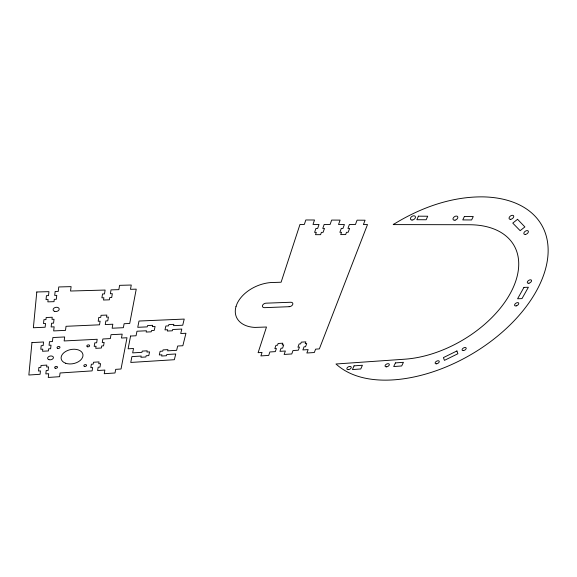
<?xml version="1.0" encoding="UTF-8"?>
<svg xmlns="http://www.w3.org/2000/svg" width="577" height="577" viewBox="0 0 577 577"><rect width="100%" height="100%" fill="white"/><g stroke="black" fill="none" stroke-linecap="round" stroke-linejoin="round"><path stroke-width="0.87" d="M31.951 342.587L28.85 375.021L40.087 374.285L40.448 370.903L38.522 371.025L38.89 367.484L40.823 367.361L41.032 365.457L46.824 365.104L46.607 367.001L48.533 366.885L48.129 370.412L46.21 370.535L45.828 373.91L48.692 373.723L48.259 377.445L59.59 376.687L60.066 372.98L92.125 370.888L92.652 367.571L90.813 367.686L91.368 364.217L93.214 364.109L93.51 362.241L99.042 361.902L98.732 363.762L100.564 363.647L99.98 367.102L98.155 367.217L97.6 370.535L104.87 370.059L104.235 373.701L115.011 372.98L115.681 369.352L121.04 369.006L126.99 337.747L121.466 338.028L122.187 334.133L111.015 334.682L110.337 338.598L102.85 338.98L102.266 342.493L104.141 342.392L103.55 345.868L101.689 345.969L101.35 348.025L95.746 348.335L96.078 346.272L94.202 346.38L94.758 342.882L96.64 342.788L97.203 339.269L64.155 340.949L64.667 336.961L52.889 337.538L52.428 341.548L49.471 341.692L49.067 345.277L51.028 345.176L50.625 348.732L48.663 348.833L48.432 350.931L42.554 351.256L42.777 349.157L40.808 349.258L41.183 345.695L43.16 345.587L43.549 341.995L31.951 342.587M36.791 291.991L33.372 327.75L45.129 327.224L45.533 323.502L43.513 323.589L43.924 319.687L45.944 319.608L46.174 317.509L52.24 317.263L52.002 319.355L54.014 319.276L53.567 323.156L51.562 323.243L51.144 326.957L54.137 326.827L53.661 330.917L65.511 330.369L66.03 326.301L99.525 324.815L100.117 321.165L98.191 321.252L98.797 317.444L100.73 317.364L101.054 315.309L106.832 315.078L106.485 317.126L108.404 317.047L107.762 320.841L105.858 320.92L105.252 324.555L112.832 324.224L112.14 328.219L123.377 327.7L124.113 323.719L129.71 323.473L136.237 289.156L130.474 289.315L131.267 285.031L119.59 285.341L118.848 289.647L111.022 289.878L110.38 293.736L112.335 293.679L111.686 297.508L109.738 297.573L109.363 299.831L103.514 300.018L103.874 297.761L101.913 297.819L102.526 293.974L104.495 293.917L105.115 290.051L70.538 291.024L71.101 286.625L58.76 286.957L58.248 291.378L55.154 291.464L54.707 295.417L56.762 295.352L56.315 299.275L54.267 299.34L54.007 301.656L47.848 301.858L48.1 299.535L46.037 299.607L46.449 295.669L48.518 295.604L48.944 291.645L36.791 291.991M130.582 336.038L128.108 348.804L133.532 348.501L132.66 352.879L141.956 352.338L142.216 351.097L147.193 350.809L146.926 352.049L149.58 351.898L148.787 355.598L146.14 355.749L145.88 356.983L140.925 357.278L141.185 356.052L131.917 356.6L130.755 362.443L174.348 359.716L175.74 353.982L166.775 354.516L166.486 355.735L161.632 356.031L161.913 354.812L159.302 354.963L160.132 351.285L162.757 351.133L163.039 349.9L167.921 349.619L167.633 350.845L176.627 350.326L177.673 346.02L182.851 345.731L185.945 333.261L180.716 333.52L181.798 329.07L172.624 329.51L172.328 330.794L167.359 331.032L167.655 329.748L164.986 329.878L165.859 326.005L168.542 325.882L168.837 324.584L173.836 324.361L173.533 325.652L182.729 325.226L184.229 319.074L138.999 321.036L137.752 327.31L147.265 326.87L147.539 325.558L152.631 325.327L152.35 326.632L155.069 326.503L154.225 330.397L151.52 330.527L151.246 331.818L146.183 332.063L146.45 330.772L136.973 331.227L136.064 335.764L130.582 336.038M236 306.553L235.596 308.219A31.172 20.649 -22.6 0 0 254.947 327.419L266.487 327.015L258.107 352.684L262.045 352.446L260.891 355.915L268.702 355.425L269.87 351.963L275.316 351.624L276.397 348.501L274.84 348.595L275.957 345.327L277.515 345.234L278.121 343.474L282.795 343.207L282.189 344.959L283.74 344.866L282.6 348.126L281.049 348.219L279.96 351.343L285.355 351.011L284.136 354.444L291.767 353.961L293.008 350.535L298.331 350.21L299.463 347.109L297.941 347.203L299.124 343.971L300.646 343.878L301.288 342.139L305.853 341.873L305.211 343.611L306.726 343.524L305.529 346.748L304.014 346.835L302.867 349.929L308.132 349.604L306.856 353.009L314.314 352.533L315.612 349.143L319.333 348.912L367.499 224.554L363.409 224.547L365.075 220.212L357.069 220.176L355.432 224.532L349.395 224.518L347.945 228.42L349.604 228.42L348.162 232.293L346.51 232.293L345.659 234.579L340.704 234.594L341.541 232.307L339.875 232.307L341.295 228.42L342.962 228.42L344.397 224.511L338.533 224.503L340.12 220.111L331.66 220.075L330.094 224.489L324.151 224.475L322.774 228.427L324.469 228.427L323.098 232.351L321.403 232.351L320.603 234.666L315.511 234.68L316.304 232.365L314.602 232.365L315.951 228.427L317.66 228.427L319.016 224.467L313.001 224.453L314.508 220.003L305.817 219.974L304.339 224.439L299.982 224.431L281.107 282.225L270.519 282.579A31.172 20.649 -22.6 0 0 237.039 303.747L236 306.553M354.054 365.854L352.453 369.576L360.776 368.963L362.406 365.255L354.054 365.854M418.397 216.173L416.868 219.714L426.158 219.758L427.701 216.231L418.397 216.173M395.433 362.897L393.709 366.546L401.686 365.962L403.424 362.327L395.433 362.897M464.406 216.462L462.776 219.916L471.618 219.96L473.263 216.519L464.406 216.462M523.952 287.396L517.583 298.778L521.99 298.605L528.395 287.245L523.952 287.396M517.555 219.296L512.765 223.111L520.144 230.677L524.882 226.927L517.555 219.296M393.853 224.179L393.182 224.597L469.325 224.734A92.782 56.041 -30.3 0 1 512.376 289.351A92.782 56.041 -30.3 0 1 404.931 359.182L335.973 364C351.79 378.353 374.538 381.375 395.079 379.753A126.089 76.352 -30.4 0 0 539.488 285.016A126.089 76.352 -30.4 0 0 482.675 196.865C451.164 196.613 420.431 207.799 393.853 224.179M456.919 350.96L443.417 357.596L444.449 360.358L457.886 353.744L456.919 350.96M289.171 306.697L264.684 307.664A3.116 2.063 -22.6 0 1 262.492 305.529A3.116 2.063 -22.6 0 1 266.112 303.17L290.693 302.254A3.073 2.012 -23.9 0 1 292.755 304.367A3.073 2.012 -23.9 0 1 289.171 306.697M48.872 359.651A2.943 1.89 -10.7 0 0 53.423 357.733A2.943 1.89 -10.7 0 0 49.269 356.305A2.943 1.89 -10.7 0 0 48.872 359.651M65.641 363.243A11.093 7.162 -11.8 0 0 82.944 356.009A11.093 7.162 -11.8 0 0 67.531 350.527A11.093 7.162 -11.8 0 0 65.641 363.243M348.371 369.619A2.358 1.385 -25.3 0 0 351.22 367.095A2.358 1.385 -25.3 0 0 347.578 367.354A2.358 1.385 -25.3 0 0 348.371 369.619M386.453 366.828A2.308 1.327 -26.8 0 0 389.302 364.347A2.308 1.327 -26.8 0 0 385.804 364.599A2.308 1.327 -26.8 0 0 386.453 366.828M54.418 311.299A3.073 2.092 -10 0 0 59.193 309.294A3.073 2.092 -10 0 0 54.851 307.613A3.073 2.092 -10 0 0 54.418 311.299M436.58 363.806A2.258 1.255 -28.5 0 0 439.22 361.296A2.258 1.255 -28.5 0 0 435.801 361.765A2.258 1.255 -28.5 0 0 436.58 363.806M463.475 350.578A2.265 1.248 -29.6 0 0 466.166 348.046A2.265 1.248 -29.6 0 0 462.783 348.494A2.265 1.248 -29.6 0 0 463.475 350.578M525.445 234.442A2.582 1.536 -35.1 0 0 528.344 231.276A2.582 1.536 -35.1 0 0 524.558 231.86A2.582 1.536 -35.1 0 0 525.445 234.442M510.746 219.318A2.647 1.616 -35.4 0 0 513.689 216.036A2.647 1.616 -35.4 0 0 509.779 216.613A2.647 1.616 -35.4 0 0 510.746 219.318M412.036 220.046A2.748 1.825 -32.4 0 0 415.433 216.865A2.748 1.825 -32.4 0 0 411.372 216.837A2.748 1.825 -32.4 0 0 412.036 220.046M528.965 283.206A2.409 1.356 -33.4 0 0 531.467 280.271A2.409 1.356 -33.4 0 0 527.832 281.143A2.409 1.356 -33.4 0 0 528.965 283.206M516.22 305.875A2.344 1.305 -32.3 0 0 518.644 303.048A2.344 1.305 -32.3 0 0 515.073 303.928A2.344 1.305 -32.3 0 0 516.22 305.875M87.574 346.799A1.442 0.945 -12.5 0 0 89.63 345.623A1.442 0.945 -12.5 0 0 87.423 345.161A1.442 0.945 -12.5 0 0 87.574 346.799M57.678 348.349A1.479 0.959 -10.9 0 0 59.972 347.376A1.479 0.959 -10.9 0 0 57.888 346.647A1.479 0.959 -10.9 0 0 57.678 348.349M84.386 366.381A1.421 0.909 -12.6 0 0 86.593 365.443A1.421 0.909 -12.6 0 0 84.631 364.765A1.421 0.909 -12.6 0 0 84.386 366.381M55.248 368.213A1.45 0.923 -11.2 0 0 57.498 367.26A1.45 0.923 -11.2 0 0 55.457 366.583A1.45 0.923 -11.2 0 0 55.248 368.213M455.044 220.162A2.697 1.731 -33.9 0 0 457.676 216.685A2.697 1.731 -33.9 0 0 453.493 217.594A2.697 1.731 -33.9 0 0 455.044 220.162"/></g></svg>
